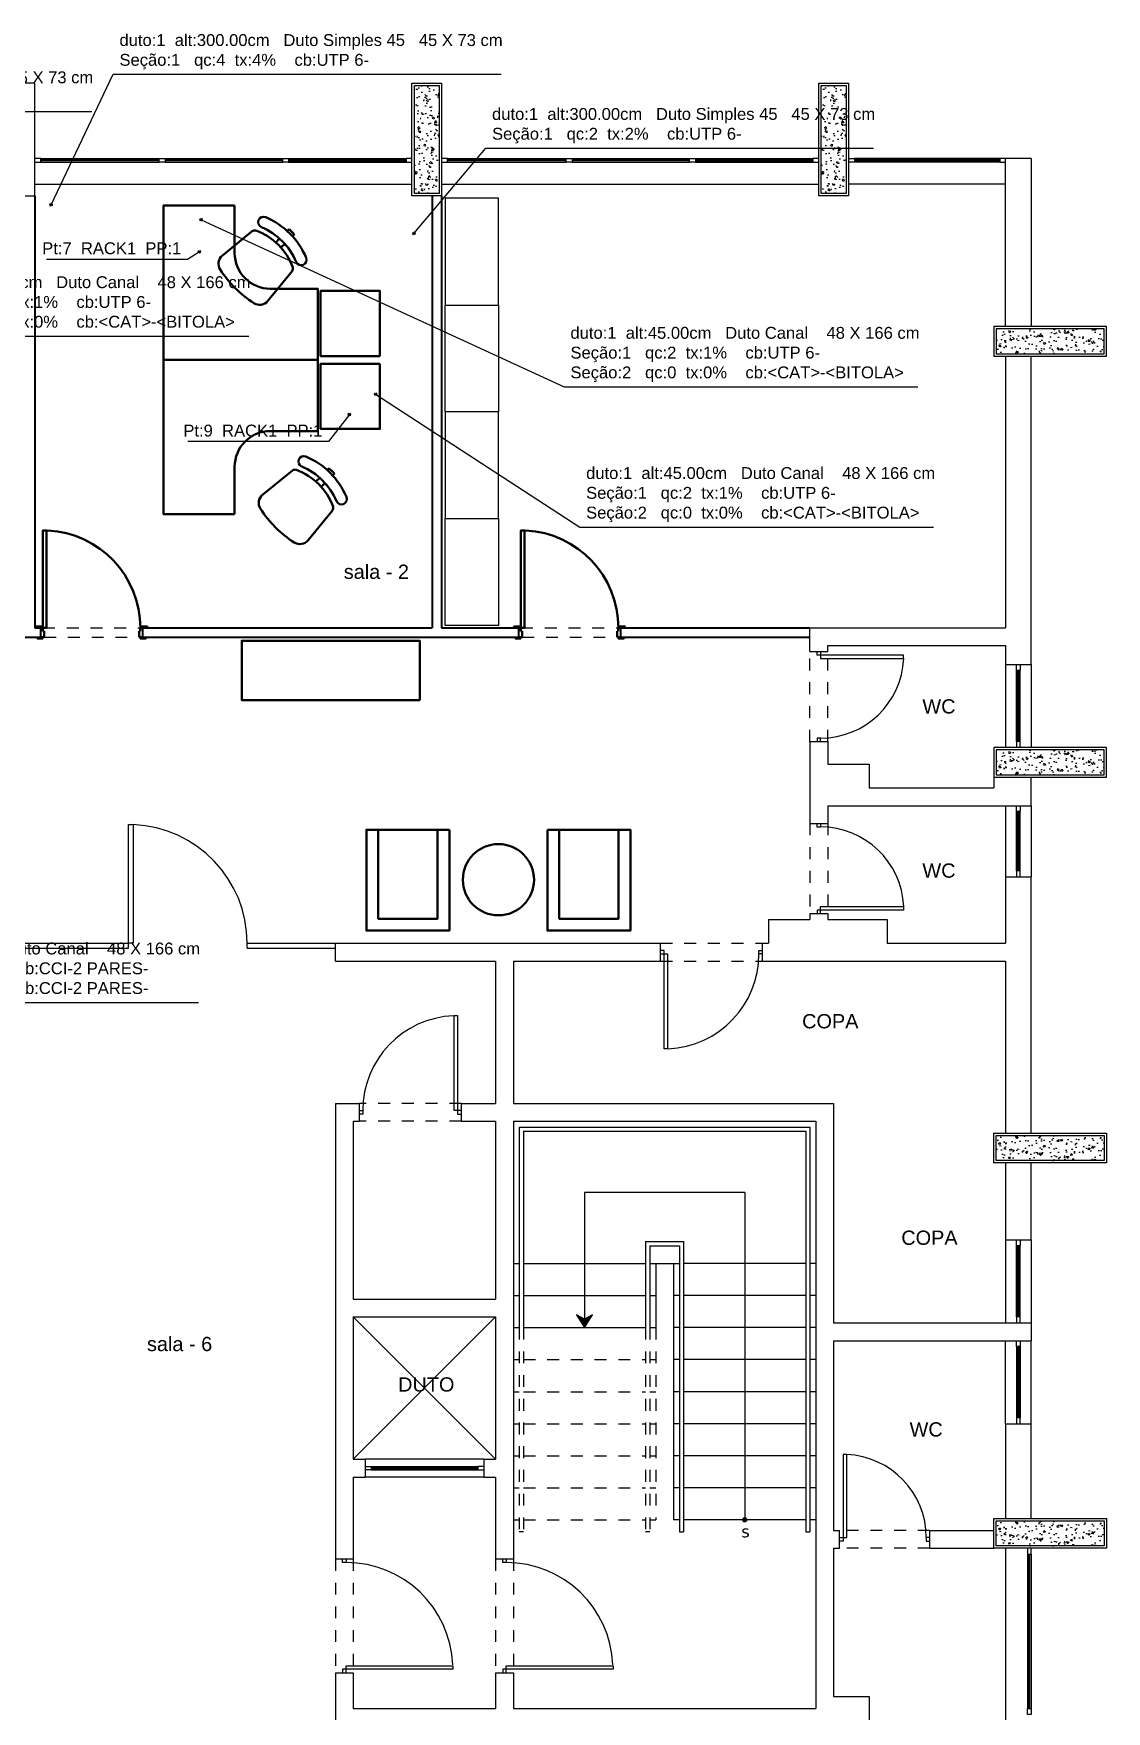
# Model space of a CAD drawing. Header units: millimetres. Extents: x 348.1 to 403.2, y 174.1 to 196.9.
# Drawn here: x 358.51 to 367.55, y 182.46 to 196.6 of the extents above; entities that cross this region are included whole.
import ezdxf

# ---------------------------------------------------------------- set-up
doc = ezdxf.new("R2010")
doc.units = ezdxf.units.MM
doc.linetypes.add('HIDDEN2', pattern=[0.1875, 0.125, -0.0625])
doc.linetypes.add('JIS_02_1.0', pattern=[2, 1, -1])
for name, color, linetype in [('AUXILIAR', 2, 'Continuous'), ('AUXILIAR_VIVO', 2, 'Continuous'), ('COTA', 1, 'Continuous'), ('CPCON_ESQUADRIAS', 2, 'Continuous'), ('CPCON_PAREDES', 5, 'Continuous'), ('HACTH ALV', 253, 'Continuous'), ('HATCH', 253, 'Continuous'), ('PAREDE_DRYWALL_VIVO', 40, 'Continuous'), ('TEXTO_VIVO', 7, 'Continuous'), ('VIVO_ESTRUTURA', 6, 'Continuous'), ('VIVO_PROJEÇÃO', 2, 'JIS_02_1.0')]:
    doc.layers.add(name, color=color, linetype=linetype)
for name, color, linetype, lineweight in [('DRYWALL', 3, 'Continuous', 35), ('ESQUADRIA', 2, 'Continuous', 40), ('MOB', 252, 'Continuous', 40)]:
    doc.layers.add(name, color=color, linetype=linetype, lineweight=lineweight)
doc.styles.add('CPCON', font='arial.ttf', dxfattribs={"height": 0.1})
doc.styles.add('REGULAR', font='arial.ttf')
doc.styles.add('style2', font='arial.ttf')
doc.dimstyles.new('COTA_50', dxfattribs={"dimscale": 0.5, "dimtxt": 0.16, "dimasz": 0.025, "dimexe": 0.09, "dimexo": 0.1, "dimgap": 0.08, "dimtad": 1, "dimzin": 4, "dimdsep": 46, "dimtxsty": 'REGULAR', "dimblk1": 'DOT2', "dimblk2": 'DOT2', "dimsah": 1, "dimcen": 0.05, "dimclrd": 10, "dimclre": 10, "dimclrt": 2, "dimadec": 0, "dimazin": 0, "dimtfac": 1, "dimtix": 1, "dimtmove": 2, "dimatfit": 3, "dimldrblk": 'DOT2', "dimfxl": 0.09, "dimtolj": 1, "dimtzin": 0, "dimlwd": -1, "dimlwe": -1, "dimarcsym": 0})

# ---------------------------------------------------------------- blocks, each defined once
blk = doc.blocks.new('P82')
at = {"layer": 'ESQUADRIA'}
for p, q in [((362.762, 206.685), (362.762, 206.675)), ((362.812, 206.685), (362.762, 206.685)), ((362.822, 206.675), (362.792, 206.675)), ((362.812, 206.685), (362.812, 206.675)), ((362.822, 206.675), (362.822, 206.625)), ((363.622, 206.675), (363.622, 206.625)), ((363.622, 206.675), (363.652, 206.675)), ((363.632, 206.685), (363.632, 206.675)), ((363.632, 206.685), (363.682, 206.685)), ((363.682, 206.685), (363.682, 206.675)), ((362.802, 206.585), (362.752, 206.585)), ((362.812, 206.595), (362.792, 206.595)), ((362.802, 206.585), (362.802, 206.595)), ((362.812, 206.625), (362.812, 206.595)), ((362.822, 206.625), (362.812, 206.625)), ((363.622, 206.625), (363.632, 206.625)), ((363.632, 206.625), (363.632, 206.595)), ((363.632, 206.595), (363.652, 206.595)), ((363.642, 206.585), (363.642, 206.595)), ((363.642, 206.585), (363.692, 206.585)), ((363.692, 206.585), (363.692, 206.595))]:
    blk.add_line(p, q, dxfattribs=at)
blk.add_lwpolyline([(363.632, 206.595), (363.602, 206.595), (363.602, 205.775), (363.632, 205.775)], close=True, dxfattribs=at)
at = {"layer": 'ESQUADRIA', "color": 1}
blk.add_arc((363.632, 206.595), 0.821, 179.9967, 267.1627, dxfattribs=at)
blk = doc.blocks.new('A$C2E206165')
at = {"layer": 'MOB'}
for p, q in [((0.24, 0.65), (0.24, 0.673)), ((0.303, 0.65), (0.303, 0.673)), ((0.033, 0.44), (0, 0.118)), ((0.24, 0.514), (0.24, 0.559)), ((0.303, 0.514), (0.303, 0.559)), ((0.509, 0.44), (0.542, 0.118))]:
    blk.add_line(p, q, dxfattribs=at)
for centre, radius, start, end in [((0.047, 0.562), 0.0455, 111.9417, 291.9417), ((0.271, 0.005), 0.646, 68.0583, 111.9417), ((0.271, -0.004), 0.677, 87.3408, 92.6592), ((0.496, 0.562), 0.0455, 248.0583, 68.0583), ((0.066, 0.437), 0.0327, 114.92, 175.0148), ((0.271, -0.005), 0.52, 65.08, 114.92), ((0.271, 0.005), 0.555, 68.0583, 111.9417), ((0.477, 0.437), 0.0327, 4.9852, 65.08), ((0.09, 0.11), 0.0903, 175.0148, 257.65), ((0.271, 0.938), 0.938, 257.65, 282.35), ((0.453, 0.11), 0.0903, 282.35, 4.9852)]:
    blk.add_arc(centre, radius, start, end, dxfattribs=at)
blk = doc.blocks.new('DOT2')
at = {"color": 0}
blk.add_line((1.15, 0), (-1.15, 0), dxfattribs=at)
blk.add_lwpolyline([(0, -1.15), (0, 1.15)], dxfattribs=at)
at = {"color": 2}
blk.add_circle((0, 0), 0.75, dxfattribs=at)

msp = doc.modelspace()

# ---------------------------------------------------------------- hatches: boundary and pattern name
at = {"layer": 'AUXILIAR_VIVO'}
msp.add_hatch(color=256, dxfattribs=at).paths.add_polyline_path([(363.082, 185.8), (363.151, 185.692), (363.219, 185.8), (363.151, 185.764)])
h = msp.add_hatch(color=256, dxfattribs=at)
edge = h.paths.add_edge_path()
edge.add_arc((364.501, 184.072), 0.0229, 0, 360)
at = {"layer": 'HATCH'}
h = msp.add_hatch(dxfattribs=at)
h.set_pattern_fill('AR-CONC', color=256, scale=0.0008, style=0)
h.set_pattern_definition([(130, (6579.62738, -2700.15166), (-0.1457477352, -0.0127512684), [0.01524, -0.16764]), (185, (6579.62738, -2700.15166), (0.0281942608, 0.1528453143), [0.012192, -0.134112]), (79.549, (6579.61524, -2700.15272), (-0.1175540013, 0.1400933503), [0.012952, -0.142472]), (133.8158, (6579.62738, -2700.11102), (-0.2168632327, -0.0336338623), [0.02286, -0.25146]), (83.3644, (6579.6093, -2700.11382), (-0.1899233876, 0.197940445), [0.019428, -0.213708]), (188.816, (6579.62738, -2700.11102), (-0.189923685, 0.197940094), [0.018288, -0.201168]), (159, (6579.60706, -2700.12118), (-0.1212919039, -0.0818124148), [0.01524, -0.16764]), (214, (6579.60706, -2700.12118), (-0.0494416227, 0.147350373), [0.012192, -0.134112]), (108.5486, (6579.59695, -2700.128), (-0.1707331926, 0.0655382862), [0.012952, -0.142472]), (142.5, (6579.62738, -2700.15166), (-0.0024708826, 0.0676440311), [0, -0.1324864, 0, -0.136144, 0, -0.13462]), (172.5, (6579.62738, -2700.15166), (-0.05345573, 0.08014445985), [0, -0.0776224, 0, -0.1294384, 0, -0.051308]), (212.5, (6579.672695, -2700.15166), (-0.10847247613, -0.0045829952), [0, -0.0508, 0, -0.158496, 0, -0.210312]), (222.5, (6579.693015, -2700.15166), (-0.1185033451, 0.0203411928), [0, -0.06604, 0, -0.1052576, 0, -0.149352])])
h.paths.add_polyline_path([(361.716, 196.162), (361.716, 195.252), (361.926, 195.252), (361.926, 196.162)])
h = msp.add_hatch(dxfattribs=at)
h.set_pattern_fill('AR-CONC', color=256, scale=0.0008, style=0)
h.set_pattern_definition([(130, (6583.05738, -2700.15166), (-0.1457477352, -0.0127512684), [0.01524, -0.16764]), (185, (6583.05738, -2700.15166), (0.0281942608, 0.1528453143), [0.012192, -0.134112]), (79.549, (6583.04524, -2700.15272), (-0.1175540013, 0.1400933503), [0.012952, -0.142472]), (133.8158, (6583.05738, -2700.11102), (-0.2168632327, -0.0336338623), [0.02286, -0.25146]), (83.3644, (6583.0393, -2700.11382), (-0.1899233876, 0.197940445), [0.019428, -0.213708]), (188.816, (6583.05738, -2700.11102), (-0.189923685, 0.197940094), [0.018288, -0.201168]), (159, (6583.03706, -2700.12118), (-0.1212919039, -0.0818124148), [0.01524, -0.16764]), (214, (6583.03706, -2700.12118), (-0.0494416227, 0.147350373), [0.012192, -0.134112]), (108.5486, (6583.02695, -2700.128), (-0.1707331926, 0.0655382862), [0.012952, -0.142472]), (142.5, (6583.05738, -2700.15166), (-0.0024708826, 0.0676440311), [0, -0.1324864, 0, -0.136144, 0, -0.13462]), (172.5, (6583.05738, -2700.15166), (-0.05345573, 0.08014445985), [0, -0.0776224, 0, -0.1294384, 0, -0.051308]), (212.5, (6583.102695, -2700.15166), (-0.10847247613, -0.0045829952), [0, -0.0508, 0, -0.158496, 0, -0.210312]), (222.5, (6583.123015, -2700.15166), (-0.1185033451, 0.0203411928), [0, -0.06604, 0, -0.1052576, 0, -0.149352])])
h.paths.add_polyline_path([(365.146, 196.162), (365.146, 195.252), (365.356, 195.252), (365.356, 196.162)])
h = msp.add_hatch(dxfattribs=at)
h.set_pattern_fill('AR-CONC', color=256, scale=0.0008, angle=90, style=0)
h.set_pattern_definition([(320, (-2528.78253, 6411.81325), (-0.0127512684, -0.1457477352), [0.01524, -0.16764]), (265, (-2528.78253, 6411.81325), (0.1528453143, 0.0281942608), [0.012192, -0.134112]), (10.451, (-2528.78359, 6411.8011), (0.1400933503, -0.1175540013), [0.012952, -0.142472]), (316.1842, (-2528.74189, 6411.81325), (-0.0336338623, -0.2168632327), [0.02286, -0.25146]), (6.6356, (-2528.74469, 6411.79517), (0.197940445, -0.1899233876), [0.019428, -0.213708]), (261.184, (-2528.74189, 6411.81325), (0.197940094, -0.189923685), [0.018288, -0.201168]), (291, (-2528.75205, 6411.79293), (-0.0818124148, -0.1212919039), [0.01524, -0.16764]), (236, (-2528.75205, 6411.79293), (0.147350373, -0.0494416227), [0.012192, -0.134112]), (341.4514, (-2528.75886, 6411.78282), (0.0655382862, -0.1707331926), [0.012952, -0.142472]), (307.5, (-2528.782526, 6411.813246), (0.0676440311, -0.0024708826), [0, -0.1324864, 0, -0.136144, 0, -0.13462]), (277.5, (-2528.782526, 6411.813246), (0.08014445985, -0.05345573), [0, -0.0776224, 0, -0.1294384, 0, -0.051308]), (237.5, (-2528.782526, 6411.85856), (-0.0045829952, -0.10847247613), [0, -0.0508, 0, -0.158496, 0, -0.210312]), (227.5, (-2528.78253, 6411.87888), (0.0203411928, -0.1185033451), [0, -0.06604, 0, -0.1052576, 0, -0.149352])])
h.paths.add_polyline_path([(367.531, 193.902), (367.531, 194.112), (366.621, 194.112), (366.621, 193.902)])
h = msp.add_hatch(dxfattribs=at)
h.set_pattern_fill('AR-CONC', color=256, scale=0.0008, angle=90, style=0)
h.set_pattern_definition([(320, (-2528.78253, 6408.26325), (-0.0127512684, -0.1457477352), [0.01524, -0.16764]), (265, (-2528.78253, 6408.26325), (0.1528453143, 0.0281942608), [0.012192, -0.134112]), (10.451, (-2528.78359, 6408.2511), (0.1400933503, -0.1175540013), [0.012952, -0.142472]), (316.1842, (-2528.74189, 6408.26325), (-0.0336338623, -0.2168632327), [0.02286, -0.25146]), (6.6356, (-2528.74469, 6408.24517), (0.197940445, -0.1899233876), [0.019428, -0.213708]), (261.184, (-2528.74189, 6408.26325), (0.197940094, -0.189923685), [0.018288, -0.201168]), (291, (-2528.75205, 6408.24293), (-0.0818124148, -0.1212919039), [0.01524, -0.16764]), (236, (-2528.75205, 6408.24293), (0.147350373, -0.0494416227), [0.012192, -0.134112]), (341.4514, (-2528.75886, 6408.23282), (0.0655382862, -0.1707331926), [0.012952, -0.142472]), (307.5, (-2528.782526, 6408.263246), (0.0676440311, -0.0024708826), [0, -0.1324864, 0, -0.136144, 0, -0.13462]), (277.5, (-2528.782526, 6408.263246), (0.08014445985, -0.05345573), [0, -0.0776224, 0, -0.1294384, 0, -0.051308]), (237.5, (-2528.782526, 6408.30856), (-0.0045829952, -0.10847247613), [0, -0.0508, 0, -0.158496, 0, -0.210312]), (227.5, (-2528.78253, 6408.32888), (0.0203411928, -0.1185033451), [0, -0.06604, 0, -0.1052576, 0, -0.149352])])
h.paths.add_polyline_path([(367.531, 190.352), (367.531, 190.562), (366.621, 190.562), (366.621, 190.352)])
h = msp.add_hatch(dxfattribs=at)
h.set_pattern_fill('AR-CONC', color=256, scale=0.0008, angle=90, style=0)
h.set_pattern_definition([(40, (-2528.78253, -6030.60017), (-0.0127512684, 0.1457477352), [0.01524, -0.16764]), (95, (-2528.78253, -6030.60017), (0.1528453143, -0.0281942608), [0.012192, -0.134112]), (349.549, (-2528.78359, -6030.58803), (0.1400933503, 0.1175540013), [0.012952, -0.142472]), (43.8158, (-2528.74189, -6030.60017), (-0.0336338623, 0.2168632327), [0.02286, -0.25146]), (353.3644, (-2528.74469, -6030.5821), (0.197940445, 0.1899233876), [0.019428, -0.213708]), (98.816, (-2528.74189, -6030.60017), (0.197940094, 0.189923685), [0.018288, -0.201168]), (69, (-2528.75205, -6030.57985), (-0.0818124148, 0.1212919039), [0.01524, -0.16764]), (124, (-2528.75205, -6030.57985), (0.147350373, 0.0494416227), [0.012192, -0.134112]), (18.5486, (-2528.75886, -6030.56974), (0.0655382862, 0.1707331926), [0.012952, -0.142472]), (52.5, (-2528.782526, -6030.60017), (0.0676440311, 0.0024708826), [0, -0.1324864, 0, -0.136144, 0, -0.13462]), (82.5, (-2528.782526, -6030.60017), (0.08014445985, 0.05345573), [0, -0.0776224, 0, -0.1294384, 0, -0.051308]), (122.5, (-2528.782526, -6030.645486), (-0.0045829952, 0.10847247613), [0, -0.0508, 0, -0.158496, 0, -0.210312]), (132.5, (-2528.78253, -6030.66581), (0.0203411928, 0.1185033451), [0, -0.06604, 0, -0.1052576, 0, -0.149352])])
h.paths.add_polyline_path([(367.531, 187.312), (366.621, 187.312), (366.621, 187.102), (367.531, 187.102)])
h = msp.add_hatch(dxfattribs=at)
h.set_pattern_fill('AR-CONC', color=256, scale=0.0008, angle=90, style=0)
h.set_pattern_definition([(40, (-2528.78253, -6033.85017), (-0.0127512684, 0.1457477352), [0.01524, -0.16764]), (95, (-2528.78253, -6033.85017), (0.1528453143, -0.0281942608), [0.012192, -0.134112]), (349.549, (-2528.78359, -6033.83803), (0.1400933503, 0.1175540013), [0.012952, -0.142472]), (43.8158, (-2528.74189, -6033.85017), (-0.0336338623, 0.2168632327), [0.02286, -0.25146]), (353.3644, (-2528.74469, -6033.8321), (0.197940445, 0.1899233876), [0.019428, -0.213708]), (98.816, (-2528.74189, -6033.85017), (0.197940094, 0.189923685), [0.018288, -0.201168]), (69, (-2528.75205, -6033.82985), (-0.0818124148, 0.1212919039), [0.01524, -0.16764]), (124, (-2528.75205, -6033.82985), (0.147350373, 0.0494416227), [0.012192, -0.134112]), (18.5486, (-2528.75886, -6033.81974), (0.0655382862, 0.1707331926), [0.012952, -0.142472]), (52.5, (-2528.782526, -6033.85017), (0.0676440311, 0.0024708826), [0, -0.1324864, 0, -0.136144, 0, -0.13462]), (82.5, (-2528.782526, -6033.85017), (0.08014445985, 0.05345573), [0, -0.0776224, 0, -0.1294384, 0, -0.051308]), (122.5, (-2528.782526, -6033.895486), (-0.0045829952, 0.10847247613), [0, -0.0508, 0, -0.158496, 0, -0.210312]), (132.5, (-2528.78253, -6033.91581), (0.0203411928, 0.1185033451), [0, -0.06604, 0, -0.1052576, 0, -0.149352])])
h.paths.add_polyline_path([(367.531, 184.062), (366.621, 184.062), (366.621, 183.852), (367.531, 183.852)])

# ---------------------------------------------------------------- linework, layer by layer
at = {"layer": 'AUXILIAR', "color": 4}
for p, q in [((362.601, 187.382), (365.051, 187.382)), ((362.601, 187.382), (362.601, 185.692)), ((362.636, 187.347), (365.016, 187.347)), ((362.636, 187.347), (362.636, 185.692)), ((365.016, 187.347), (365.016, 183.972)), ((365.051, 187.382), (365.051, 183.972)), ((363.666, 186.417), (363.666, 185.692)), ((363.666, 186.417), (363.986, 186.417)), ((363.701, 186.382), (363.701, 185.692)), ((363.701, 186.382), (363.951, 186.382)), ((363.951, 186.382), (363.951, 183.972)), ((363.986, 186.417), (363.986, 183.972)), ((363.951, 183.972), (363.986, 183.972)), ((365.016, 183.972), (365.051, 183.972))]:
    msp.add_line(p, q, dxfattribs=at)
at = {"layer": 'AUXILIAR'}
for p, q in [((363.151, 186.832), (363.151, 185.692)), ((364.501, 186.832), (363.151, 186.832)), ((364.501, 186.832), (364.501, 184.072)), ((362.551, 186.232), (362.601, 186.232)), ((362.636, 186.232), (363.666, 186.232)), ((363.701, 186.232), (363.951, 186.232)), ((363.751, 186.232), (363.751, 185.692)), ((363.901, 186.232), (363.901, 184.072)), ((365.016, 186.232), (363.986, 186.232)), ((365.101, 186.232), (365.051, 186.232)), ((362.551, 185.962), (362.601, 185.962)), ((362.636, 185.962), (363.666, 185.962)), ((363.701, 185.962), (363.751, 185.962)), ((363.951, 185.962), (363.901, 185.962)), ((365.016, 185.962), (363.986, 185.962)), ((365.101, 185.962), (365.051, 185.962)), ((361.201, 185.782), (362.401, 184.582)), ((362.401, 185.782), (361.201, 184.582)), ((362.551, 185.692), (362.601, 185.692)), ((362.636, 185.692), (363.666, 185.692)), ((363.701, 185.692), (363.751, 185.692)), ((363.951, 185.692), (363.901, 185.692)), ((365.016, 185.692), (363.986, 185.692)), ((365.101, 185.692), (365.051, 185.692)), ((363.951, 185.422), (363.901, 185.422)), ((365.016, 185.422), (363.986, 185.422)), ((365.101, 185.422), (365.051, 185.422)), ((363.951, 185.152), (363.901, 185.152)), ((365.016, 185.152), (363.986, 185.152)), ((365.101, 185.152), (365.051, 185.152)), ((363.951, 184.882), (363.901, 184.882)), ((365.016, 184.882), (363.986, 184.882)), ((365.101, 184.882), (365.051, 184.882)), ((363.951, 184.612), (363.901, 184.612)), ((365.016, 184.612), (363.986, 184.612)), ((365.101, 184.612), (365.051, 184.612)), ((363.951, 184.342), (363.901, 184.342)), ((365.016, 184.342), (363.986, 184.342)), ((365.101, 184.342), (365.051, 184.342)), ((363.951, 184.072), (363.901, 184.072)), ((365.016, 184.072), (363.986, 184.072)), ((365.101, 184.072), (365.051, 184.072))]:
    msp.add_line(p, q, dxfattribs=at)
at = {"layer": 'AUXILIAR_VIVO'}
msp.add_lwpolyline([(363.082, 185.8), (363.151, 185.692), (363.219, 185.8), (363.151, 185.764), (363.082, 185.8)], dxfattribs=at)
at = {"layer": 'CPCON_ESQUADRIAS'}
for p, q in [((358.566, 195.547), (359.566, 195.547)), ((358.566, 195.517), (359.566, 195.517)), ((359.616, 195.547), (360.606, 195.547)), ((359.616, 195.517), (360.606, 195.517)), ((360.656, 195.547), (361.646, 195.547)), ((360.656, 195.517), (361.646, 195.517)), ((361.996, 195.547), (362.996, 195.547)), ((361.996, 195.517), (362.996, 195.517)), ((363.046, 195.547), (364.036, 195.547)), ((363.046, 195.517), (364.036, 195.517)), ((364.086, 195.547), (365.076, 195.547)), ((364.086, 195.517), (365.076, 195.517)), ((366.651, 195.547), (365.426, 195.547)), ((366.651, 195.517), (365.426, 195.517)), ((366.793, 190.632), (366.793, 191.232)), ((366.823, 190.632), (366.823, 191.232)), ((366.793, 189.542), (366.793, 190.042)), ((366.823, 189.542), (366.823, 190.042)), ((366.793, 185.782), (366.793, 186.382)), ((366.823, 185.782), (366.823, 186.382)), ((366.793, 185.532), (366.793, 184.932)), ((366.823, 185.532), (366.823, 184.932)), ((361.351, 184.522), (362.251, 184.522)), ((361.351, 184.492), (362.251, 184.492)), ((366.886, 183.782), (366.886, 182.482)), ((366.916, 183.782), (366.916, 182.482))]:
    msp.add_line(p, q, dxfattribs=at)
at = {"layer": 'CPCON_ESQUADRIAS', "color": 3}
for p, q in [((359.566, 195.537), (358.566, 195.537)), ((359.566, 195.527), (358.566, 195.527)), ((360.606, 195.537), (359.616, 195.537)), ((360.606, 195.527), (359.616, 195.527)), ((360.656, 195.537), (361.646, 195.537)), ((360.656, 195.527), (361.646, 195.527)), ((362.996, 195.537), (361.996, 195.537)), ((362.996, 195.527), (361.996, 195.527)), ((364.036, 195.537), (363.046, 195.537)), ((364.036, 195.527), (363.046, 195.527)), ((364.086, 195.537), (365.076, 195.537)), ((364.086, 195.527), (365.076, 195.527)), ((366.651, 195.537), (365.426, 195.537)), ((366.651, 195.527), (365.426, 195.527)), ((366.701, 191.282), (366.701, 190.582)), ((366.803, 190.632), (366.803, 191.232)), ((366.813, 190.632), (366.813, 191.232)), ((366.916, 191.282), (366.916, 190.582)), ((366.701, 190.092), (366.701, 189.492)), ((366.803, 189.542), (366.803, 190.042)), ((366.813, 189.542), (366.813, 190.042)), ((366.916, 190.092), (366.916, 189.492)), ((366.701, 186.432), (366.701, 185.732)), ((366.916, 186.432), (366.916, 185.732)), ((366.803, 185.782), (366.803, 186.382)), ((366.813, 185.782), (366.813, 186.382)), ((366.701, 184.882), (366.701, 185.582)), ((366.916, 184.882), (366.916, 185.582)), ((366.803, 185.532), (366.803, 184.932)), ((366.813, 185.532), (366.813, 184.932)), ((362.301, 184.582), (361.301, 184.582)), ((361.351, 184.512), (362.251, 184.512)), ((361.351, 184.502), (362.251, 184.502)), ((362.301, 184.432), (361.301, 184.432)), ((366.896, 182.482), (366.896, 183.782)), ((366.906, 182.482), (366.906, 183.782))]:
    msp.add_line(p, q, dxfattribs=at)
for points in [[(358.516, 195.517), (358.566, 195.517), (358.566, 195.547), (358.516, 195.547)], [(361.696, 195.547), (361.646, 195.547), (361.646, 195.517), (361.696, 195.517)], [(361.946, 195.517), (361.996, 195.517), (361.996, 195.547), (361.946, 195.547)], [(365.126, 195.547), (365.076, 195.547), (365.076, 195.517), (365.126, 195.517)], [(365.376, 195.547), (365.426, 195.547), (365.426, 195.517), (365.376, 195.517)], [(366.701, 195.547), (366.651, 195.547), (366.651, 195.517), (366.701, 195.517)], [(365.141, 191.392), (365.141, 191.362), (365.111, 191.362), (365.111, 191.392)], [(366.823, 191.282), (366.823, 191.232), (366.793, 191.232), (366.793, 191.282)], [(365.141, 190.632), (365.141, 190.662), (365.111, 190.662), (365.111, 190.632)], [(366.823, 190.582), (366.823, 190.632), (366.793, 190.632), (366.793, 190.582)], [(366.823, 190.092), (366.823, 190.042), (366.793, 190.042), (366.793, 190.092)], [(365.141, 189.942), (365.141, 189.912), (365.111, 189.912), (365.111, 189.942)], [(366.823, 189.492), (366.823, 189.542), (366.793, 189.542), (366.793, 189.492)], [(365.141, 189.182), (365.141, 189.212), (365.111, 189.212), (365.111, 189.182)], [(363.791, 188.842), (363.821, 188.842), (363.821, 188.872), (363.791, 188.872)], [(364.651, 188.842), (364.621, 188.842), (364.621, 188.872), (364.651, 188.872)], [(361.251, 187.522), (361.281, 187.522), (361.281, 187.492), (361.251, 187.492)], [(362.111, 187.522), (362.081, 187.522), (362.081, 187.492), (362.111, 187.492)], [(366.823, 186.432), (366.823, 186.382), (366.793, 186.382), (366.793, 186.432)], [(366.823, 185.732), (366.823, 185.782), (366.793, 185.782), (366.793, 185.732)], [(366.823, 185.582), (366.823, 185.532), (366.793, 185.532), (366.793, 185.582)], [(366.823, 184.882), (366.823, 184.932), (366.793, 184.932), (366.793, 184.882)], [(361.301, 184.522), (361.351, 184.522), (361.351, 184.492), (361.301, 184.492)], [(362.301, 184.522), (362.251, 184.522), (362.251, 184.492), (362.301, 184.492)], [(365.301, 183.922), (365.331, 183.922), (365.331, 183.892), (365.301, 183.892)], [(366.061, 183.922), (366.031, 183.922), (366.031, 183.892), (366.061, 183.892)], [(361.141, 183.742), (361.141, 183.712), (361.111, 183.712), (361.111, 183.742)], [(362.491, 183.742), (362.491, 183.712), (362.461, 183.712), (362.461, 183.742)], [(366.886, 183.832), (366.886, 183.782), (366.916, 183.782), (366.916, 183.832)], [(361.141, 182.782), (361.141, 182.812), (361.111, 182.812), (361.111, 182.782)], [(362.491, 182.782), (362.491, 182.812), (362.461, 182.812), (362.461, 182.782)]]:
    msp.add_lwpolyline(points, dxfattribs=at)
for points in [[(359.616, 195.517), (359.566, 195.517), (359.566, 195.547), (359.616, 195.547)], [(360.656, 195.517), (360.606, 195.517), (360.606, 195.547), (360.656, 195.547)], [(363.046, 195.517), (362.996, 195.517), (362.996, 195.547), (363.046, 195.547)], [(364.086, 195.517), (364.036, 195.517), (364.036, 195.547), (364.086, 195.547)], [(365.841, 191.332), (365.841, 191.362), (365.141, 191.362), (365.141, 191.332)], [(365.841, 189.242), (365.841, 189.212), (365.141, 189.212), (365.141, 189.242)], [(363.851, 188.042), (363.821, 188.042), (363.821, 188.842), (363.851, 188.842)], [(362.051, 188.322), (362.081, 188.322), (362.081, 187.522), (362.051, 187.522)], [(365.361, 184.622), (365.331, 184.622), (365.331, 183.922), (365.361, 183.922)], [(362.041, 182.842), (362.041, 182.812), (361.141, 182.812), (361.141, 182.842)], [(363.391, 182.842), (363.391, 182.812), (362.491, 182.812), (362.491, 182.842)], [(366.886, 182.432), (366.886, 182.482), (366.916, 182.482), (366.916, 182.432)]]:
    msp.add_lwpolyline(points, close=True, dxfattribs=at)
at = {"layer": 'CPCON_ESQUADRIAS'}
for centre, radius, start, end in [((365.141, 191.362), 0.701, 270, 357.546), ((365.141, 189.212), 0.701, 2.454, 90), ((363.821, 188.842), 0.8, 272.454, 0), ((362.081, 187.522), 0.8, 92.454, 180), ((365.331, 183.922), 0.701, 0, 87.546), ((361.141, 182.812), 0.9, 2.454, 90), ((362.491, 182.812), 0.9, 2.454, 90)]:
    msp.add_arc(centre, radius, start, end, dxfattribs=at)
at = {"layer": 'CPCON_PAREDES'}
for p, q in [((366.701, 194.132), (366.701, 195.547)), ((366.916, 195.547), (366.701, 195.547)), ((366.916, 195.547), (366.916, 194.132)), ((366.701, 193.882), (366.701, 191.592)), ((366.916, 191.282), (366.916, 193.882)), ((365.051, 191.592), (366.701, 191.592)), ((365.051, 191.392), (365.051, 191.592)), ((365.051, 191.392), (365.201, 191.392)), ((365.201, 191.442), (366.701, 191.442)), ((365.201, 191.392), (365.201, 191.442)), ((366.701, 191.442), (366.701, 191.282)), ((366.701, 191.282), (366.916, 191.282)), ((365.051, 190.632), (365.051, 189.942)), ((365.051, 190.632), (365.201, 190.632)), ((365.201, 190.632), (365.201, 190.442)), ((365.201, 190.442), (365.551, 190.442)), ((365.551, 190.442), (365.551, 190.242)), ((365.551, 190.242), (366.601, 190.242)), ((366.601, 190.332), (366.601, 190.242)), ((366.916, 190.092), (366.916, 190.332)), ((365.201, 190.092), (365.201, 189.942)), ((365.201, 190.092), (366.916, 190.092)), ((365.051, 189.942), (365.201, 189.942)), ((366.701, 189.492), (366.701, 188.932)), ((366.701, 189.492), (366.916, 189.492)), ((366.916, 187.332), (366.916, 189.492)), ((364.701, 189.132), (364.701, 188.932)), ((364.701, 189.132), (365.051, 189.132)), ((365.051, 189.182), (365.051, 189.132)), ((365.051, 189.182), (365.201, 189.182)), ((365.201, 189.182), (365.201, 189.132)), ((365.201, 189.132), (365.701, 189.132)), ((365.701, 189.132), (365.701, 188.932)), ((361.051, 188.932), (363.791, 188.932)), ((361.051, 188.782), (361.051, 188.932)), ((363.791, 188.782), (363.791, 188.932)), ((364.651, 188.932), (364.701, 188.932)), ((364.651, 188.782), (364.651, 188.932)), ((365.701, 188.932), (366.701, 188.932)), ((361.051, 188.782), (362.401, 188.782)), ((362.401, 188.782), (362.401, 187.582)), ((362.551, 188.782), (362.551, 187.582)), ((362.551, 188.782), (363.791, 188.782)), ((364.651, 188.782), (366.701, 188.782)), ((366.701, 188.782), (366.701, 187.332)), ((361.051, 187.582), (361.051, 183.742)), ((361.051, 187.582), (361.251, 187.582)), ((361.251, 187.582), (361.251, 187.432)), ((362.111, 187.582), (362.401, 187.582)), ((362.111, 187.582), (362.111, 187.432)), ((362.551, 187.582), (365.251, 187.582)), ((365.251, 187.582), (365.251, 185.732)), ((361.201, 187.432), (361.201, 185.932)), ((361.201, 187.432), (361.251, 187.432)), ((362.111, 187.432), (362.401, 187.432)), ((362.401, 187.432), (362.401, 185.932)), ((362.551, 187.432), (365.101, 187.432)), ((362.551, 187.432), (362.551, 183.742)), ((365.101, 187.432), (365.101, 182.482)), ((366.701, 187.082), (366.701, 186.432)), ((366.916, 186.432), (366.916, 187.082)), ((366.701, 186.432), (366.916, 186.432)), ((361.201, 185.932), (362.401, 185.932)), ((361.201, 185.782), (361.201, 184.582)), ((361.201, 185.782), (362.401, 185.782)), ((362.401, 185.782), (362.401, 184.582)), ((365.251, 185.732), (366.916, 185.732)), ((366.916, 185.732), (366.916, 185.582)), ((365.251, 185.582), (365.251, 183.982)), ((365.251, 185.582), (366.916, 185.582)), ((366.701, 184.882), (366.701, 184.082)), ((366.701, 184.882), (366.916, 184.882)), ((366.916, 184.082), (366.916, 184.882)), ((361.201, 184.582), (361.301, 184.582)), ((361.301, 184.582), (361.301, 184.432)), ((362.301, 184.582), (362.301, 184.432)), ((362.301, 184.582), (362.401, 184.582)), ((361.201, 184.432), (361.201, 183.742)), ((361.201, 184.432), (361.301, 184.432)), ((362.301, 184.432), (362.401, 184.432)), ((362.401, 184.432), (362.401, 183.742)), ((365.251, 183.982), (365.301, 183.982)), ((365.301, 183.832), (365.301, 183.982)), ((366.061, 183.982), (366.601, 183.982)), ((366.061, 183.832), (366.061, 183.982)), ((361.051, 183.742), (361.201, 183.742)), ((362.401, 183.742), (362.551, 183.742)), ((365.251, 183.832), (365.251, 182.582)), ((365.251, 183.832), (365.301, 183.832)), ((366.061, 183.832), (366.601, 183.832)), ((361.051, 182.782), (361.051, 182.332)), ((361.051, 182.782), (361.201, 182.782)), ((361.201, 182.782), (361.201, 182.482)), ((362.401, 182.782), (362.401, 182.482)), ((362.401, 182.782), (362.551, 182.782)), ((362.551, 182.782), (362.551, 182.482)), ((361.201, 182.482), (362.401, 182.482)), ((362.551, 182.482), (365.101, 182.482)), ((365.251, 182.582), (365.551, 182.582)), ((365.551, 182.582), (365.551, 182.132))]:
    msp.add_line(p, q, dxfattribs=at)
at = {"layer": 'CPCON_PAREDES', "color": 3}
for p, q in [((358.516, 195.332), (361.696, 195.332)), ((361.946, 195.332), (365.126, 195.332)), ((366.701, 195.332), (365.376, 195.332)), ((366.701, 183.832), (366.701, 180.332))]:
    msp.add_line(p, q, dxfattribs=at)
at = {"layer": 'CPCON_PAREDES', "color": 2}
for points in [[(361.926, 195.252), (361.716, 195.252), (361.716, 196.162), (361.926, 196.162)], [(365.356, 195.252), (365.146, 195.252), (365.146, 196.162), (365.356, 196.162)], [(366.621, 194.112), (366.621, 193.902), (367.531, 193.902), (367.531, 194.112)], [(366.621, 190.562), (366.621, 190.352), (367.531, 190.352), (367.531, 190.562)], [(366.621, 187.102), (366.621, 187.312), (367.531, 187.312), (367.531, 187.102)], [(366.621, 183.852), (366.621, 184.062), (367.531, 184.062), (367.531, 183.852)]]:
    msp.add_lwpolyline(points, close=True, dxfattribs=at)
at = {"layer": 'DRYWALL'}
for p, q in [((358.516, 195.232), (358.516, 191.592)), ((361.866, 195.232), (361.866, 191.592)), ((361.946, 195.232), (361.946, 191.592)), ((358.516, 191.592), (358.566, 191.592)), ((358.566, 191.512), (358.566, 191.592)), ((359.426, 191.592), (361.866, 191.592)), ((359.426, 191.512), (359.426, 191.592)), ((361.946, 191.592), (362.596, 191.592)), ((362.596, 191.512), (362.596, 191.592)), ((363.456, 191.512), (363.456, 191.592)), ((363.456, 191.592), (365.051, 191.592)), ((358.386, 191.512), (358.566, 191.512)), ((359.426, 191.512), (362.596, 191.512)), ((363.456, 191.512), (365.051, 191.512))]:
    msp.add_line(p, q, dxfattribs=at)
at = {"layer": 'ESQUADRIA'}
msp.add_line((359.466, 191.602), (359.466, 191.592), dxfattribs=at)
at = {"layer": 'HACTH ALV'}
for points in [[(361.976, 194.312), (362.426, 194.312), (362.426, 195.212), (361.976, 195.212)], [(361.976, 194.312), (362.426, 194.312), (362.426, 193.412), (361.976, 193.412)], [(361.976, 192.512), (362.426, 192.512), (362.426, 193.412), (361.976, 193.412)], [(361.976, 192.512), (362.426, 192.512), (362.426, 191.612), (361.976, 191.612)]]:
    msp.add_lwpolyline(points, close=True, dxfattribs=at)
at = {"layer": 'MOB'}
for points in [[(360.201, 195.15), (359.601, 195.15), (359.601, 193.85), (360.901, 193.85), (360.901, 194.45), (360.501, 194.45, -0.414214), (360.201, 194.75)], [(360.201, 195.15), (359.601, 195.15), (359.601, 193.85), (360.901, 193.85), (360.901, 194.45), (360.501, 194.45, -0.414214), (360.201, 194.75)], [(360.201, 195.15), (359.601, 195.15), (359.601, 193.85), (360.901, 193.85), (360.901, 194.45), (360.501, 194.45, -0.414214), (360.201, 194.75)], [(360.201, 192.55), (359.601, 192.55), (359.601, 193.85), (360.901, 193.85), (360.901, 193.25), (360.501, 193.25, 0.414214), (360.201, 192.95)], [(360.201, 192.55), (359.601, 192.55), (359.601, 193.85), (360.901, 193.85), (360.901, 193.25), (360.501, 193.25, 0.414214), (360.201, 192.95)], [(360.201, 192.55), (359.601, 192.55), (359.601, 193.85), (360.901, 193.85), (360.901, 193.25), (360.501, 193.25, 0.414214), (360.201, 192.95)]]:
    msp.add_lwpolyline(points, format="xyb", close=True, dxfattribs=at)
for points in [[(361.425, 193.882), (361.425, 194.432), (360.925, 194.432), (360.925, 193.882)], [(361.425, 193.882), (361.425, 194.432), (360.925, 194.432), (360.925, 193.882)], [(361.425, 193.882), (361.425, 194.432), (360.925, 194.432), (360.925, 193.882)], [(361.425, 193.818), (361.425, 193.268), (360.925, 193.268), (360.925, 193.818)], [(361.425, 193.818), (361.425, 193.268), (360.925, 193.268), (360.925, 193.818)], [(361.425, 193.818), (361.425, 193.268), (360.925, 193.268), (360.925, 193.818)], [(361.761, 190.982), (361.761, 191.482), (360.261, 191.482), (360.261, 190.982)], [(362.012, 189.889), (362.012, 189.039), (361.312, 189.039), (361.312, 189.889)], [(362.838, 189.889), (362.838, 189.039), (363.538, 189.039), (363.538, 189.889)]]:
    msp.add_lwpolyline(points, close=True, dxfattribs=at)
for points in [[(361.912, 189.889), (361.912, 189.139), (361.412, 189.139), (361.412, 189.889)], [(362.938, 189.889), (362.938, 189.139), (363.438, 189.139), (363.438, 189.889)]]:
    msp.add_lwpolyline(points, dxfattribs=at)
msp.add_circle((362.425, 189.468), 0.3, dxfattribs=at)
at = {"layer": 'PAREDE_DRYWALL_VIVO'}
for p, q in [((358.361, 188.932), (359.306, 188.932)), ((358.361, 188.892), (359.306, 188.892)), ((359.306, 188.892), (359.306, 188.932)), ((360.306, 188.932), (361.051, 188.932)), ((360.306, 188.892), (360.306, 188.932)), ((360.306, 188.892), (361.051, 188.892))]:
    msp.add_line(p, q, dxfattribs=at)
msp.add_lwpolyline([(359.306, 189.932), (359.346, 189.932), (359.346, 188.932), (359.306, 188.932)], close=True, dxfattribs=at)
msp.add_arc((359.306, 188.932), 1.001, 0, 87.7094, dxfattribs=at)
at = {"layer": 'VIVO_ESTRUTURA'}
for points in [[(358.266, 195.232), (358.516, 195.232), (358.516, 196.182), (358.266, 196.182)], [(361.946, 195.232), (361.696, 195.232), (361.696, 196.182), (361.946, 196.182)], [(365.376, 195.232), (365.126, 195.232), (365.126, 196.182), (365.376, 196.182)], [(366.601, 194.132), (366.601, 193.882), (367.551, 193.882), (367.551, 194.132)], [(366.601, 190.582), (366.601, 190.332), (367.551, 190.332), (367.551, 190.582)], [(366.601, 187.082), (366.601, 187.332), (367.551, 187.332), (367.551, 187.082)], [(366.601, 183.832), (366.601, 184.082), (367.551, 184.082), (367.551, 183.832)]]:
    msp.add_lwpolyline(points, close=True, dxfattribs=at)
at = {"layer": 'VIVO_PROJEÇÃO', "color": 1, "linetype": 'HIDDEN2', "ltscale": 0.5}
for p, q in [((358.586, 191.592), (359.406, 191.592)), ((362.616, 191.592), (363.436, 191.592)), ((358.596, 191.512), (359.396, 191.512)), ((362.626, 191.512), (363.426, 191.512))]:
    msp.add_line(p, q, dxfattribs=at)
at = {"layer": 'VIVO_PROJEÇÃO', "color": 1, "linetype": 'HIDDEN2', "ltscale": 0.3}
for p, q in [((365.051, 190.632), (365.051, 191.392)), ((365.201, 190.632), (365.201, 191.392)), ((365.051, 189.942), (365.051, 189.182)), ((365.201, 189.942), (365.201, 189.182)), ((363.791, 188.932), (364.651, 188.932)), ((363.791, 188.782), (364.651, 188.782)), ((362.111, 187.582), (361.251, 187.582)), ((362.111, 187.432), (361.251, 187.432)), ((362.601, 185.692), (362.601, 183.972)), ((362.636, 185.692), (362.636, 183.972)), ((363.666, 185.692), (363.666, 183.972)), ((363.701, 185.692), (363.701, 183.972)), ((363.751, 185.692), (363.751, 184.072)), ((362.551, 185.422), (362.601, 185.422)), ((362.636, 185.422), (363.666, 185.422)), ((363.701, 185.422), (363.751, 185.422)), ((362.551, 185.152), (362.601, 185.152)), ((362.636, 185.152), (363.666, 185.152)), ((363.701, 185.152), (363.751, 185.152)), ((362.551, 184.882), (362.601, 184.882)), ((362.636, 184.882), (363.666, 184.882)), ((363.701, 184.882), (363.751, 184.882)), ((362.551, 184.612), (362.601, 184.612)), ((362.636, 184.612), (363.666, 184.612)), ((363.701, 184.612), (363.751, 184.612)), ((362.551, 184.342), (362.601, 184.342)), ((362.636, 184.342), (363.666, 184.342)), ((363.701, 184.342), (363.751, 184.342)), ((362.551, 184.072), (362.601, 184.072)), ((362.636, 184.072), (363.666, 184.072)), ((363.701, 184.072), (363.751, 184.072)), ((362.636, 183.972), (362.601, 183.972)), ((363.701, 183.972), (363.666, 183.972)), ((366.061, 183.982), (365.301, 183.982)), ((361.051, 183.742), (361.051, 182.782)), ((361.201, 183.742), (361.201, 182.782)), ((362.401, 183.742), (362.401, 182.782)), ((362.551, 183.742), (362.551, 182.782)), ((366.061, 183.832), (365.301, 183.832))]:
    msp.add_line(p, q, dxfattribs=at)

# ---------------------------------------------------------------- block references
at = {"layer": 'ESQUADRIA', "rotation": 180}
for p in [(722.217, 398.187), (726.247, 398.187)]:
    msp.add_blockref('P82', p, dxfattribs=at)
at = {"layer": 'MOB', "xscale": -1, "rotation": 315.0000000000003}
for p in [(360.398, 194.263), (360.398, 194.263), (360.398, 194.263), (360.737, 192.246)]:
    msp.add_blockref('A$C2E206165', p, dxfattribs=at)

# ---------------------------------------------------------------- texts
at = {"char_height": 0.1, "style": 'CPCON'}
for s, insert, attachment_point in [('duto:1  alt:300.00cm   Duto Simples 45   45 X 73 cm\\PSeção:1   qc:4  tx:4%    cb:UTP 6-\\P', (359.23, 196.596), 1), ('duto:1  alt:300.00cm   Duto Simples 45   45 X 73 cm\\PSeção:1   qc:6  tx:6%    cb:UTP 6-\\P', (355.779, 196.282), 1), ('duto:1  alt:300.00cm   Duto Simples 45   45 X 73 cm\\PSeção:1   qc:2  tx:2%    cb:UTP 6-\\P', (362.371, 195.973), 1), ('Pt:7  RACK1  PP:1', (359.751, 194.841), 3), ('duto:1  alt:45.00cm   Duto Canal    48 X 166 cm\\PSeção:1   qc:2  tx:1%    cb:UTP 6-\\PSeção:2   qc:0  tx:0%    cb:<CAT>-<BITOLA>\\P', (357.392, 194.555), 1), ('duto:1  alt:45.00cm   Duto Canal    48 X 166 cm\\PSeção:1   qc:2  tx:1%    cb:UTP 6-\\PSeção:2   qc:0  tx:0%    cb:<CAT>-<BITOLA>\\P', (363.032, 194.128), 1), ('Pt:9  RACK1  PP:1', (360.941, 193.304), 3), ('duto:1  alt:45.00cm   Duto Canal    48 X 166 cm\\PSeção:1   qc:2  tx:1%    cb:UTP 6-\\PSeção:2   qc:0  tx:0%    cb:<CAT>-<BITOLA>\\P', (363.164, 192.946), 1), ('duto:1  alt:300.00cm   Duto Canal    48 X 166 cm\\PSeção:1   qc:1  tx:0%    cb:CCI-2 PARES-\\PSeção:2   qc:0  tx:0%    cb:CCI-2 PARES-\\P', (356.889, 188.938), 1)]:
    msp.add_mtext(s, dxfattribs=dict(at, insert=insert, attachment_point=attachment_point))
at = {"layer": 'COTA', "insert": (361.121, 192.124), "char_height": 0.12, "width": 0.5395, "attachment_point": 1, "style": 'CPCON'}
msp.add_mtext('sala - 2', dxfattribs=at)
msp.add_mtext('sala - 2', dxfattribs=at)
msp.add_mtext('sala - 2', dxfattribs=at)
at = {"layer": 'TEXTO_VIVO', "style": 'style2'}
for s, p in [('WC', (365.999, 190.869)), ('WC', (365.999, 189.485)), ('COPA', (364.985, 188.215)), ('COPA', (365.821, 186.39)), ('sala - 6', (359.462, 185.494)), ('DUTO', (361.579, 185.153)), ('WC', (365.891, 184.774))]:
    msp.add_text(s, height=0.12, dxfattribs=at).set_placement(p)
at = {"layer": 'TEXTO_VIVO', "insert": (364.508, 183.973), "char_height": 0.1, "width": 0.0497, "attachment_point": 5}
msp.add_mtext('{\\fVerdana|b0|i0|c0|p34;s}', dxfattribs=at)

# ---------------------------------------------------------------- leaders
at = {"annotation_type": 0, "has_hookline": 1}
for points, hookline_direction, text_width in [([(358.653, 195.158), (359.178, 196.258), (359.19, 196.258)], 0, 3.217), ([(355.603, 195.163), (355.726, 195.944), (355.739, 195.944)], 0, 3.217), ([(361.713, 194.916), (362.318, 195.635), (362.331, 195.635)], 0, 3.217), ([(356.558, 194.976), (357.339, 194.049), (357.352, 194.049)], 0, 2.929), ([(359.918, 195.031), (362.979, 193.622), (362.992, 193.622)], 0, 2.929), ([(359.904, 194.761), (359.804, 194.697), (359.791, 194.697)], 1, 1.136), ([(361.389, 193.561), (363.112, 192.44), (363.124, 192.44)], 0, 2.929), ([(361.168, 193.389), (360.993, 193.161), (360.981, 193.161)], 1, 1.136), ([(356.64, 189.428), (356.836, 188.432), (356.849, 188.432)], 0, 3.007)]:
    msp.add_leader(points, dimstyle='COTA_50', dxfattribs=dict(at, hookline_direction=hookline_direction, text_width=text_width))

doc.saveas('drawing.dxf')
